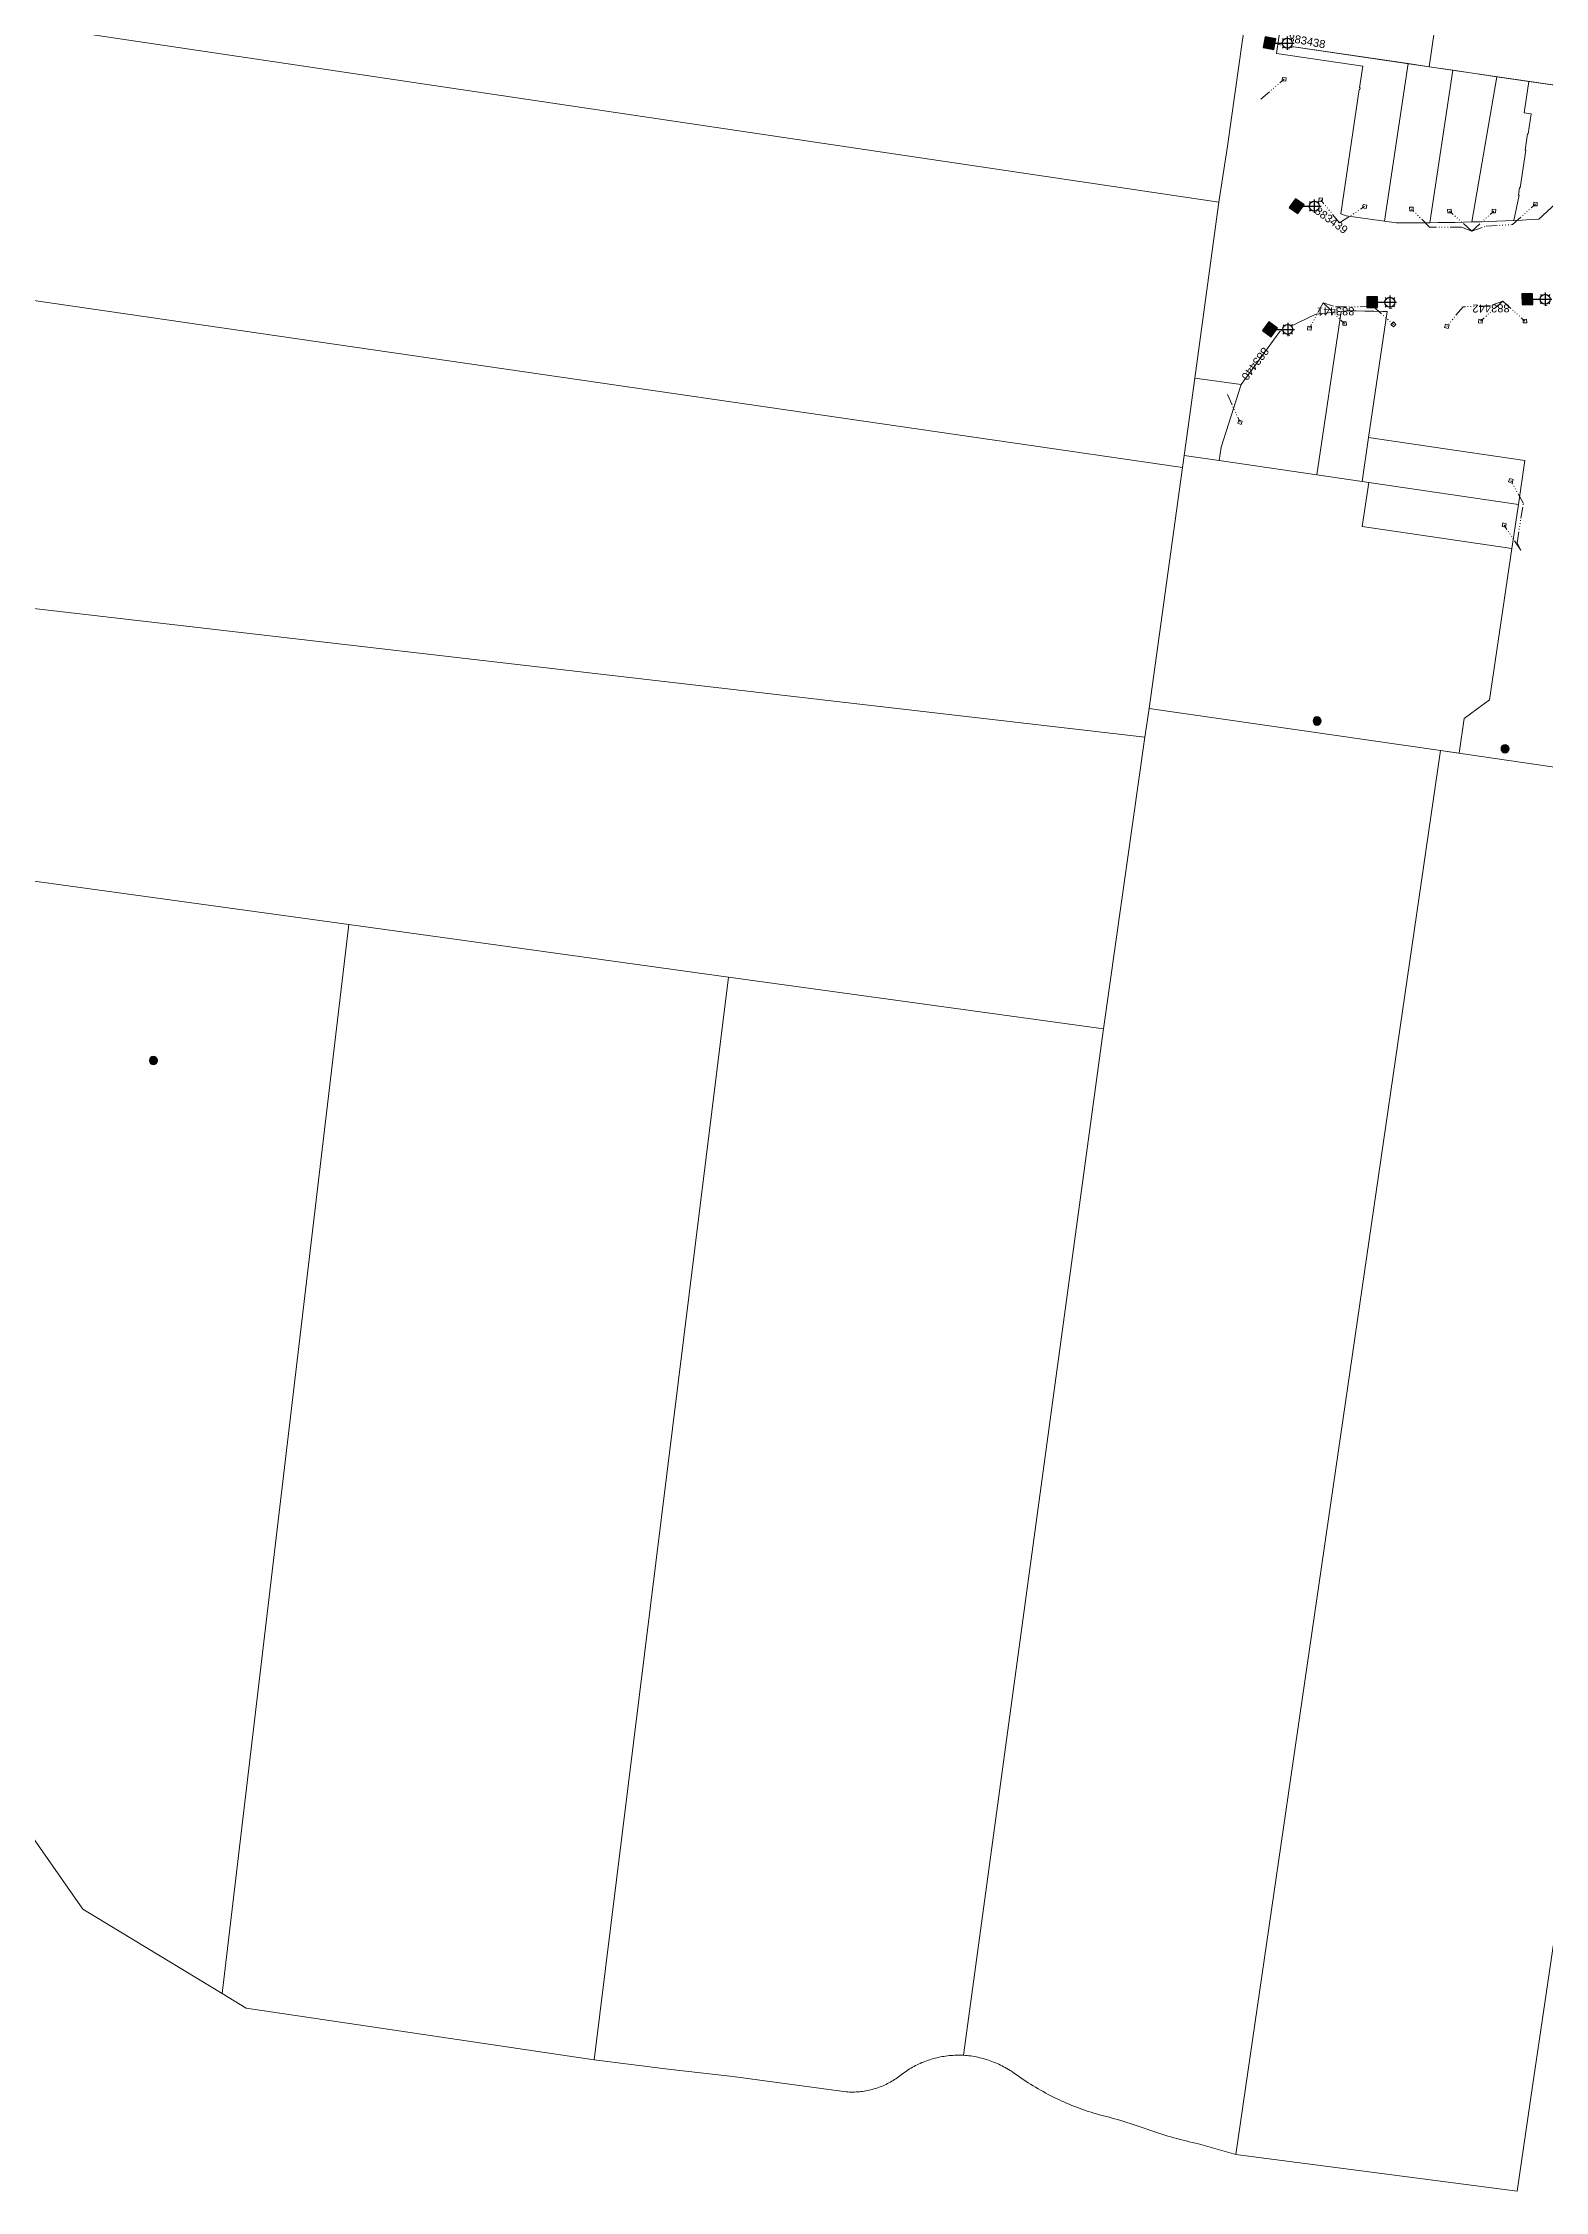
# Model space of a CAD drawing. Header units: metres. Extents: x 302924 to 306036, y 6267404 to 6269261.
# Drawn here: x 303518.9 to 303856.7, y 6267820.2 to 6268303.4 of the extents above; entities that cross this region are included whole.
import ezdxf
from ezdxf.enums import TextEntityAlignment as Align

# ---------------------------------------------------------------- set-up
doc = ezdxf.new("R2010")
doc.units = ezdxf.units.M
doc.set_wipeout_variables(frame=1)
doc.linetypes.add('DOT', pattern=[6.35, 0, -6.35])
doc.linetypes.add('PHANTOMX2', pattern=[5.6, 2.5, -0.5, 0.15, -0.5, 0.15, -0.5, 0.15, -0.5, 0.15, -0.5])
doc.layers.get('0').update_dxf_attribs({"color": 6})
doc.layers.add('Cadastre Land Parcels_SP_EXT', color=118, linetype='Continuous', lineweight=15)
doc.layers.add('Services_SP_EXT', color=42, linetype='PHANTOMX2', lineweight=20)
for name, color, linetype in [('Equip_SP_SL_EXT', 7, 'Continuous'), ('SupportsOH_SP_TR_HV_LV_SL_EXT', 7, 'Continuous'), ('SupportsUG_SP_LV_SL_EXT', 7, 'Continuous')]:
    doc.layers.add(name, color=color, linetype=linetype)
doc.styles.add('COLUMN_LABEL', font='arial.ttf', dxfattribs={"height": 2})
doc.styles.add('POLE_LABEL', font='arial.ttf', dxfattribs={"height": 2})
doc.styles.add('SL_LABEL', font='arial.ttf', dxfattribs={"height": 2})
doc.styles.get("Standard").update_dxf_attribs({"font": 'arial.ttf'})

# ---------------------------------------------------------------- blocks, each defined once
blk = doc.blocks.new('POLE_EXT')
blk.add_hatch(color=256).paths.add_polyline_path([(-0.9, 0, 1), (0.9, 0, 1)])
blk.add_lwpolyline([(-0.9, 0, 1), (0.9, 0, 1)], format="xyb", close=True)
at = {"flags": 8}
blk.add_attdef('pNumber', text='', height=1.8, dxfattribs=at).set_placement((2.5, 2.5), align=Align.MIDDLE_CENTER)
at = {"style": 'POLE_LABEL', "flags": 9}
for tag, p in [('STRUCTURE_PLANT_NUMBER', (1.35, 0.03)), ('STREET_CODE', (1.35, -0.2))]:
    blk.add_attdef(tag, text='', height=0.2, dxfattribs=at).set_placement(p, align=Align.MIDDLE_LEFT)
at = {"flags": 9}
for tag, p in [('OWNED_BY', (1.35, -0.4)), ('SPECIAL_USE', (1.35, -0.8)), ('STATE', (1.35, -1)), ('cLV', (1.35, -1.4)), ('hDepth', (1.35, -1.6)), ('hDia', (1.35, -1.8)), ('cHV', (1.35, -2)), ('cLinedev', (1.35, -3.4)), ('pExisting', (1.35, -3.8)), ('pFooting', (1.35, -4.4)), ('pNew', (1.35, -4.6)), ('PARENT', (1.35, -0.6)), ('USAGE', (1.35, -1.2)), ('LBRACKET', (1.35, -2.2)), ('LExisting', (1.35, -2.4)), ('LANTNUMBER', (1.35, -2.6)), ('LOther', (1.35, -2.8)), ('LRemove', (1.35, -3)), ('LEGEND', (1.35, -3.2)), ('LOCATION', (1.35, -3.6)), ('PFNUMBER', (1.35, -4)), ('NEWPFNUMBER', (1.35, -4.2)), ('pRelocate', (1.35, -5)), ('pRemove', (1.35, -5.2)), ('pReplace', (1.35, -5.4)), ('pStay', (1.35, -5.6)), ('pType', (1.35, -5.8)), ('cspan', (1.35, -6)), ('STREETNAME', (1.35, -6.2)), ('SUBURB', (1.35, -6.4)), ('OPERATED_BY', (1.36, -7.01)), ('NOTES', (1.35, -6.6)), ('MAINTAINED_BY', (1.36, -6.81))]:
    blk.add_attdef(tag, text='', height=0.2, dxfattribs=at).set_placement(p, align=Align.MIDDLE_LEFT)
at = {"flags": 1}
blk.add_attdef('Z', (1.35, -7.33), '', height=0.2, dxfattribs=at)
blk = doc.blocks.new('COLUMN_EXT')
blk.add_hatch(color=256).paths.add_polyline_path([(1.2, 1.2), (-1.2, 1.2), (-1.2, -1.2), (1.2, -1.2)])
blk.add_lwpolyline([(-1.2, 1.2), (-1.2, -1.2), (1.2, -1.2), (1.2, 1.2)], close=True)
at = {"style": 'COLUMN_LABEL', "width": 0.9, "flags": 8}
blk.add_attdef('ASSET_NUM', text='', height=1.8, rotation=360, dxfattribs=at).set_placement((4, 2), align=Align.MIDDLE_LEFT)
at = {"flags": 1}
blk.add_attdef('Z', (-2.35, -1.81), '', height=0.2, rotation=270, dxfattribs=at)
at = {"flags": 9}
for tag, p in [('NOTES', (-2, -1.81)), ('SUBURB', (-1.8, -1.81)), ('STREETNAME', (-1.6, -1.81)), ('LOCATION', (-1.4, -1.81)), ('LEGEND', (-1.2, -1.81)), ('USAGE', (-1, -1.81)), ('STATE', (-0.8, -1.81)), ('OWNED_BY', (-0.6, -1.81)), ('COLUMN_TYPE', (-0.4, -1.81))]:
    blk.add_attdef(tag, text='', height=0.2, rotation=270, dxfattribs=at).set_placement(p, align=Align.MIDDLE_LEFT)
for tag, style, p in [('STREET_CODE', 'COLUMN_LABEL', (-0.2, -1.81)), ('STRUCTURE_PLANT_NUMBER', 'POLE_LABEL', (0.03, -1.81))]:
    blk.add_attdef(tag, text='', height=0.2, rotation=270, dxfattribs=dict(at, style=style)).set_placement(p, align=Align.MIDDLE_LEFT)
blk = doc.blocks.new('SL_LANTERN_EXT')
at = {"style": 'SL_LABEL', "flags": 9}
blk.add_attdef('STREET_CODE', text='', height=0.001, rotation=270, dxfattribs=at).set_placement((0, 0), align=Align.MIDDLE_LEFT)
at = {"flags": 9}
for tag in ['CONSTRUCTED_VOLTAGE', 'CONTROL_TYPE', 'LANTERN_PURPOSE', 'LANTERN_TYPE', 'NO_PHASES', 'OPERATING_VOLTAGE', 'ORIENTATION', 'OWNED_BY', 'STATE', 'USAGE', 'CEXIST', 'CNEW', 'CNUMBER', 'CREMOVE', 'CREPLACE', 'LKINGHEIGHT', 'LBRACKET', 'LBRACKETVOCAB', 'LCATEGORY', 'LCHARGE1', 'LCHARGE1PERCENT', 'LCHARGE2', 'LCHARGE2PERCENT', 'LCHARGE3', 'LCHARGE3PERCENT', 'LEXIST', 'LLAMP', 'LLAMPVOCAB', 'LMAST', 'LMASTVOCAB', 'LNEW', 'LANTNUMBER', 'LOUTREACH', 'LOUTREACHVOCAB', 'LRATECODE', 'LREMOVE', 'LREPLACE', 'LTYPE', 'LTYPEVOCAB', 'LEGEND', 'SUBURB', 'STREETNAME', 'LOCATION', 'NOTES', 'MAINTAINED_BY']:
    blk.add_attdef(tag, text='', height=0.01, rotation=270, dxfattribs=at).set_placement((-0.01, 0), align=Align.MIDDLE_LEFT)
for tag, height, flags in [('OPERATED_BY', 0.01, 9), ('Z', 0.001, 1)]:
    blk.add_attdef(tag, (-0.01, 0), '', height=height, rotation=270, dxfattribs=dict(flags=flags))
at = {"linetype": 'DOT'}
blk.add_wipeout([(2.5, 0), (2.93, 1.06), (3.99, 1.5), (5.06, 1.06), (5.5, 0), (5.06, -1.06), (3.99, -1.5), (2.93, -1.06)], dxfattribs=at)
for p, q in [((-0.01, 0), (2.87, 0)), ((2.93, 1.06), (3.2, 0.8)), ((3.99, 1.5), (3.99, -1.5)), ((3.99, 1.5), (3.99, 1.12)), ((5.06, 1.06), (4.79, 0.8)), ((2.5, 0), (5.5, 0)), ((2.93, -1.06), (3.2, -0.8)), ((3.99, -1.13), (3.99, -1.5)), ((5.06, -1.06), (4.79, -0.8)), ((5.12, 0), (5.5, 0))]:
    blk.add_line(p, q)
at = {"linetype": 'DOT', "flags": 128}
blk.add_lwpolyline([(2.5, 0), (2.93, 1.06), (3.99, 1.5), (5.06, 1.06), (5.5, 0), (5.06, -1.06), (3.99, -1.5), (2.93, -1.06), (2.5, 0)], close=True, dxfattribs=at)
blk.add_circle((3.99, 0), 1.12)
at = {"flags": 8}
blk.add_attdef('LNUMBER', text='', height=1, dxfattribs=at).set_placement((7, -1), align=Align.MIDDLE_LEFT)
blk = doc.blocks.new('CCP_EXT')
blk.add_lwpolyline([(-0.57, 0), (0, 0.57), (0.57, 0), (0, -0.57), (-0.57, 0)])
at = {"flags": 9}
for tag in ['CCP_TYPE', 'CONSTRUCTED_VOLTAGE', 'NO_PHASES', 'OPERATING_VOLTAGE', 'ORIENTATION', 'OWNED_BY', 'USAGE', 'LEGEND', 'LIFE_SUPPORT', 'STATE', 'NOTES']:
    blk.add_attdef(tag, text='', height=0.01, dxfattribs=at).set_placement((0, 0), align=Align.MIDDLE_LEFT)
at = {"flags": 1}
blk.add_attdef('Z', (0, 0), '', height=0.01, dxfattribs=at)

msp = doc.modelspace()

# ---------------------------------------------------------------- linework, layer by layer
at = {"layer": 'Cadastre Land Parcels_SP_EXT', "linetype": 'Continuous'}
for points in [[(303785.2542, 6268280.1743), (303788.5982, 6268303.548), (303792.8186, 6268330.9119), (303496.2413, 6268374.532), (303454.9258, 6268331.4228), (303451.3313, 6268316.9569), (303783.3208, 6268267.5715), (303785.2542, 6268280.1743)], [(303783.321, 6268267.572), (303451.331, 6268316.957), (303436.251, 6268257.189), (303775.132, 6268207.876), (303776.723, 6268219.212), (303783.321, 6268267.572)], [(303832.4164, 6268310.4062), (303798.3916, 6268315.408), (303796.607, 6268303.0509), (303830.6084, 6268298.0527), (303832.4164, 6268310.4062)], [(303866.4438, 6268305.4044), (303832.4164, 6268310.4062), (303830.6084, 6268298.0527), (303864.6049, 6268293.0552), (303866.4438, 6268305.4044)], [(303825.8922, 6268298.7456), (303796.607, 6268303.0509), (303796.5423, 6268302.602), (303796.3263, 6268301.0531), (303815.7094, 6268298.2036), (303814.9856, 6268293.3324), (303815.1032, 6268293.3149), (303815.0433, 6268292.9109), (303814.9249, 6268292.9284), (303810.7626, 6268264.954), (303811.9453, 6268264.475), (303820.6194, 6268263.3153), (303825.8922, 6268298.7456)], [(303835.976, 6268297.2637), (303830.6084, 6268298.0527), (303825.8922, 6268298.7456), (303820.6194, 6268263.3153), (303823.2731, 6268262.961), (303825.1585, 6268262.9519), (303827.0437, 6268262.9498), (303828.9288, 6268262.9537), (303830.8137, 6268262.9655), (303835.976, 6268297.2637)], [(303838.3536, 6268263.0824), (303840.2386, 6268263.13), (303845.863, 6268295.8106), (303835.976, 6268297.2637), (303830.8137, 6268262.9655), (303832.6993, 6268262.9843), (303834.5839, 6268263.01), (303836.4692, 6268263.0427), (303838.3536, 6268263.0824)], [(303853.5887, 6268287.4359), (303852.0121, 6268287.6681), (303853.0663, 6268294.7509), (303845.863, 6268295.8106), (303840.2386, 6268263.13), (303842.1227, 6268263.1846), (303844.0074, 6268263.247), (303845.8903, 6268263.3155), (303847.7739, 6268263.392), (303849.6574, 6268263.4754), (303850.8712, 6268269.1701), (303850.7279, 6268269.191), (303850.9748, 6268270.85), (303851.1182, 6268270.829), (303852.3784, 6268279.2956), (303852.235, 6268279.3166), (303852.7769, 6268282.9617), (303852.9204, 6268282.9408), (303853.5887, 6268287.4359)], [(303864.6049, 6268293.0552), (303853.0663, 6268294.7509), (303852.0121, 6268287.6681), (303853.5887, 6268287.4359), (303852.9204, 6268282.9408), (303852.7769, 6268282.9617), (303852.235, 6268279.3166), (303852.3784, 6268279.2956), (303851.1182, 6268270.829), (303850.9748, 6268270.85), (303850.7279, 6268269.191), (303850.8712, 6268269.1701), (303849.6574, 6268263.4754), (303851.539, 6268263.5656), (303853.4222, 6268263.6619), (303855.3044, 6268263.7661), (303861.0259, 6268269.0154), (303864.6049, 6268293.0552)], [(303775.132, 6268207.876), (303436.251, 6268257.189), (303431.917, 6268237.614), (303428.526, 6268212.065), (303430.106, 6268191.432), (303431.3, 6268186.07), (303766.66, 6268147.261), (303767.689, 6268153.695), (303775.132, 6268207.876)], [(303810.8459, 6268243.028), (303805.185, 6268242.4007), (303797.0517, 6268238.5123), (303788.3527, 6268226.5445), (303783.8574, 6268212.4531), (303783.4419, 6268209.45), (303805.3966, 6268206.2335), (303810.8459, 6268243.028)], [(303816.9983, 6268214.6258), (303821.1956, 6268243.0017), (303820.1996, 6268243.012), (303818.1942, 6268243.0415), (303816.1878, 6268243.0779), (303814.1811, 6268243.1223), (303812.1752, 6268243.1756), (303810.8459, 6268243.028), (303805.3966, 6268206.2335), (303815.537, 6268204.7479), (303816.9983, 6268214.6258)], [(303783.8574, 6268212.4531), (303788.3527, 6268226.5445), (303777.9206, 6268227.9904), (303776.7225, 6268219.2118), (303775.5159, 6268210.6111), (303783.4419, 6268209.45), (303783.8574, 6268212.4531)], [(303852.1872, 6268209.4698), (303834.2618, 6268212.0968), (303816.9983, 6268214.6258), (303815.537, 6268204.7479), (303817.0518, 6268204.5263), (303850.7258, 6268199.591), (303852.1872, 6268209.4698)], [(303838.5337, 6268151.4129), (303844.2191, 6268155.6271), (303849.2643, 6268189.714), (303815.592, 6268194.6475), (303817.0518, 6268204.5263), (303815.537, 6268204.7479), (303805.3966, 6268206.2335), (303783.4419, 6268209.45), (303775.5159, 6268210.6111), (303775.1324, 6268207.8762), (303767.6895, 6268153.695), (303833.2235, 6268144.2278), (303837.377, 6268143.6208), (303838.5337, 6268151.4129)], [(303850.7258, 6268199.591), (303817.0518, 6268204.5263), (303815.592, 6268194.6475), (303849.2643, 6268189.714), (303850.7258, 6268199.591)], [(303766.66, 6268147.261), (303431.3, 6268186.07), (303444.991, 6268124.754), (303587.671, 6268105.095), (303673.052, 6268093.282), (303757.356, 6268081.612), (303766.66, 6268147.261)], [(303833.2235, 6268144.2278), (303767.6895, 6268153.695), (303766.6603, 6268147.261), (303757.3558, 6268081.6123), (303725.9278, 6267850.7604), (303726.3297, 6267850.7398), (303726.7352, 6267850.7004), (303727.1401, 6267850.654), (303727.5451, 6267850.6007), (303727.9487, 6267850.5383), (303728.3515, 6267850.471), (303728.7538, 6267850.3937), (303729.1553, 6267850.3105), (303729.5536, 6267850.2191), (303729.9529, 6267850.1209), (303730.349, 6267850.0167), (303730.7437, 6267849.9034), (303731.1367, 6267849.7832), (303731.5284, 6267849.656), (303731.9168, 6267849.5218), (303732.3037, 6267849.3805), (303732.6882, 6267849.2323), (303733.0687, 6267849.077), (303733.4486, 6267848.9147), (303733.8244, 6267848.7454), (303734.1979, 6267848.5691), (303734.5682, 6267848.3867), (303734.9353, 6267848.1973), (303735.2984, 6267848.0009), (303735.66, 6267847.7995), (303736.0159, 6267847.5899), (303736.3685, 6267847.3744), (303736.7188, 6267847.1529), (303737.0634, 6267846.9252), (303737.4049, 6267846.6906), (303737.7415, 6267846.4498), (303738.2746, 6267846.068), (303738.8109, 6267845.6921), (303739.3522, 6267845.3213), (303739.8966, 6267844.9575), (303740.445, 6267844.5988), (303740.9975, 6267844.2472), (303741.5548, 6267843.9015), (303742.1153, 6267843.561), (303742.6782, 6267843.2284), (303743.246, 6267842.9009), (303743.8169, 6267842.5804), (303744.3918, 6267842.267), (303744.9692, 6267841.9586), (303745.5505, 6267841.6583), (303746.1342, 6267841.364), (303746.722, 6267841.0757), (303747.3112, 6267840.7943), (303747.9053, 6267840.5201), (303748.5009, 6267840.2528), (303749.1006, 6267839.9907), (303749.7017, 6267839.7375), (303750.3061, 6267839.4893), (303750.9119, 6267839.2491), (303751.5219, 6267839.015), (303752.134, 6267838.7889), (303752.7478, 6267838.5688), (303753.3631, 6267838.3556), (303753.9815, 6267838.1505), (303754.6015, 6267837.9514), (303755.2238, 6267837.7593), (303755.8485, 6267837.5752), (303756.473, 6267837.397), (303757.1007, 6267837.228), (303757.73, 6267837.0639), (303758.4402, 6267836.8815), (303759.1489, 6267836.6912), (303759.8569, 6267836.4959), (303760.5625, 6267836.2935), (303761.2667, 6267836.0832), (303761.9693, 6267835.8689), (303762.6703, 6267835.6485), (303763.3698, 6267835.4203), (303764.067, 6267835.1859), (303769.8229, 6267833.2374), (303770.5008, 6267833.0156), (303771.1808, 6267832.8007), (303771.8617, 6267832.592), (303772.5457, 6267832.3902), (303773.2305, 6267832.1954), (303773.9175, 6267832.0066), (303774.6053, 6267831.8248), (303775.2954, 6267831.65), (303775.9863, 6267831.4822), (303776.6786, 6267831.3204), (303777.3725, 6267831.1665), (303778.0679, 6267831.0186), (303778.7631, 6267830.8777), (303787.1443, 6267828.459), (303833.2235, 6268144.2278)], [(303896.676, 6268134.952), (303833.224, 6268144.228), (303787.144, 6267828.459), (303850.403, 6267820.225), (303853.869, 6267843.79), (303856.633, 6267862.589), (303859.398, 6267881.389), (303862.162, 6267900.189), (303864.927, 6267918.989), (303867.692, 6267937.788), (303870.456, 6267956.585), (303873.22, 6267975.386), (303875.985, 6267994.185), (303878.747, 6268012.986), (303881.512, 6268031.785), (303896.676, 6268134.952)], [(303587.671, 6268105.095), (303444.991, 6268124.754), (303477.752, 6267978.071), (303493.456, 6267932.751), (303527.854, 6267883.599), (303559.142, 6267864.645), (303587.671, 6268105.095)], [(303673.052, 6268093.282), (303587.671, 6268105.095), (303559.142, 6267864.645), (303564.561, 6267861.354), (303642.809, 6267849.76), (303673.052, 6268093.282)], [(303757.3558, 6268081.6123), (303673.0519, 6268093.2823), (303642.8093, 6267849.76), (303659.4805, 6267847.6717), (303674.0138, 6267845.9561), (303699.5517, 6267842.5331), (303699.9195, 6267842.5108), (303700.2873, 6267842.4955), (303700.6556, 6267842.4892), (303701.023, 6267842.4897), (303701.391, 6267842.4973), (303701.7581, 6267842.5127), (303702.1249, 6267842.5352), (303702.4917, 6267842.5666), (303702.8575, 6267842.605), (303703.2231, 6267842.6503), (303703.5869, 6267842.7035), (303703.9488, 6267842.7636), (303704.3099, 6267842.8327), (303704.6698, 6267842.9077), (303705.028, 6267842.9906), (303705.3835, 6267843.0814), (303705.7373, 6267843.1792), (303706.09, 6267843.284), (303706.4393, 6267843.3965), (303706.7868, 6267843.5151), (303707.1316, 6267843.6415), (303707.4738, 6267843.7758), (303707.8126, 6267843.916), (303708.1486, 6267844.0632), (303708.4821, 6267844.2182), (303708.8113, 6267844.3791), (303709.1378, 6267844.547), (303709.4608, 6267844.7226), (303709.7796, 6267844.9032), (303710.0949, 6267845.0917), (303710.4067, 6267845.286), (303710.7134, 6267845.4873), (303711.0168, 6267845.6934), (303711.3158, 6267845.9074), (303711.6105, 6267846.1273), (303711.8992, 6267846.353), (303712.2036, 6267846.589), (303712.5122, 6267846.8191), (303712.8251, 6267847.0443), (303713.1431, 6267847.2627), (303713.4638, 6267847.4741), (303713.7894, 6267847.6817), (303714.1187, 6267847.8814), (303714.4513, 6267848.0743), (303714.7882, 6267848.2621), (303715.1278, 6267848.4422), (303715.4717, 6267848.6173), (303715.819, 6267848.7845), (303716.1681, 6267848.9459), (303716.5215, 6267849.1003), (303716.8775, 6267849.2478), (303717.2362, 6267849.3895), (303717.5975, 6267849.5233), (303717.9606, 6267849.65), (303718.3271, 6267849.7709), (303718.7145, 6267849.8903), (303719.1036, 6267850.0026), (303719.4955, 6267850.1062), (303719.8892, 6267850.2038), (303720.2837, 6267850.2934), (303720.6811, 6267850.3752), (303721.0793, 6267850.451), (303721.4793, 6267850.5179), (303721.8804, 6267850.5779), (303722.2817, 6267850.6298), (303722.6855, 6267850.6749), (303723.0895, 6267850.712), (303723.4937, 6267850.7423), (303723.8988, 6267850.7635), (303724.3049, 6267850.7787), (303724.7096, 6267850.7851), (303725.1161, 6267850.7845), (303725.5219, 6267850.7759), (303725.9278, 6267850.7604), (303757.3558, 6268081.6123)]]:
    msp.add_lwpolyline(points, close=True, dxfattribs=at)
at = {"layer": 'Services_SP_EXT'}
for points in [[(303792.8026, 6268290.7822), (303798.0071, 6268295.2138)], [(303810.5059, 6268262.9111), (303816.125, 6268266.6098)], [(303840.2134, 6268261.0746), (303837.8973, 6268261.976), (303837.8973, 6268261.976), (303830.7255, 6268261.957), (303826.6484, 6268266.0424)], [(303840.2134, 6268261.0746), (303835.216, 6268265.5869)], [(303840.2134, 6268261.0746), (303843.4445, 6268262.1855), (303843.4445, 6268262.1855), (303849.4134, 6268262.5424), (303854.5369, 6268267.1566)], [(303840.2134, 6268261.0746), (303845.2154, 6268265.5755)], [(303806.7862, 6268244.9714), (303803.7332, 6268239.2642)], [(303806.7862, 6268244.9714), (303811.6119, 6268240.2898)], [(303847.2203, 6268245.306), (303844.3823, 6268244.3077), (303844.3823, 6268244.3077), (303838.2621, 6268244.0558), (303834.6114, 6268239.645)], [(303847.1789, 6268245.3213), (303842.1879, 6268240.8148)], [(303785.2673, 6268224.2928), (303788.1, 6268218.1164)], [(303851.2288, 6268189.3055), (303850.405, 6268190.9853), (303850.405, 6268190.9853), (303851.8248, 6268199.8123), (303849.0306, 6268204.9239)], [(303851.2288, 6268189.3055), (303847.5113, 6268194.9454)]]:
    msp.add_lwpolyline(points, dxfattribs=at)

# ---------------------------------------------------------------- block references
for p, rotation in [((303798.0071, 6268295.2138), 220.0854935228552), ((303816.125, 6268266.6098), 213.3284563625668), ((303826.6484, 6268266.0423), 318.2305901329372), ((303835.2159, 6268265.5868), 317.9410227653237), ((303845.2154, 6268265.5754), 221.9410231609538), ((303854.5369, 6268267.1567), 221.5526452421248), ((303811.6119, 6268240.2897), 135.8482587824603), ((303834.6115, 6268239.6449), 29.61168669911212), ((303842.1879, 6268240.8148), 42.1448008059819), ((303852.1877, 6268240.8395), 138.144800585091), ((303803.7332, 6268239.2642), 39.8482583199396), ((303788.1, 6268218.1165), 114.6510123473715), ((303849.0306, 6268204.9239), 296.2834048820249), ((303847.5112, 6268194.9453), 303.6684092545337)]:
    msp.add_blockref('CCP_EXT', p, dxfattribs=dict(at, rotation=rotation))
msp.add_blockref('CCP_EXT', (303822.5856, 6268240.0857), dxfattribs=at)
at = {"layer": 'SupportsOH_SP_TR_HV_LV_SL_EXT'}
for p in [(303805.4265, 6268150.8804), (303847.7012, 6268144.6436), (303543.7005, 6268074.5064)]:
    msp.add_blockref('POLE_EXT', p, dxfattribs=at)
at = {"layer": 'SupportsUG_SP_LV_SL_EXT'}
ref = msp.add_blockref('COLUMN_EXT', (303794.741, 6268303.3474), dxfattribs=dict(at, rotation=349.466678597404))
ref.add_attrib('ASSET_NUM', '883438', dxfattribs={"layer": '0', "height": 1.8, "rotation": 349.466679, "style": 'COLUMN_LABEL'}).set_placement((303799.0392, 6268304.5825), align=Align.MIDDLE_LEFT)
ref = msp.add_blockref('COLUMN_EXT', (303800.8168, 6268266.6881), dxfattribs=dict(at, rotation=324.176038591489))
ref.add_attrib('ASSET_NUM', '883439', dxfattribs={"layer": '0', "height": 1.8, "rotation": 324.176039, "style": 'COLUMN_LABEL'}).set_placement((303805.2306, 6268265.9686), align=Align.MIDDLE_LEFT)
ref = msp.add_blockref('COLUMN_EXT', (303817.8175, 6268245.066), dxfattribs=dict(at, rotation=180.3861396637317))
ref.add_attrib('ASSET_NUM', '883441', dxfattribs={"layer": '0', "height": 1.8, "rotation": 180.38614, "style": 'COLUMN_LABEL'}).set_placement((303813.8311, 6268243.0391), align=Align.MIDDLE_LEFT)
ref = msp.add_blockref('COLUMN_EXT', (303852.7289, 6268245.7429), dxfattribs=dict(at, rotation=180.4357163742385))
ref.add_attrib('ASSET_NUM', '883442', dxfattribs={"layer": '0', "height": 1.8, "rotation": 180.435716, "style": 'COLUMN_LABEL'}).set_placement((303848.7442, 6268243.7125), align=Align.MIDDLE_LEFT)
ref = msp.add_blockref('COLUMN_EXT', (303794.8395, 6268238.9687), dxfattribs=dict(at, rotation=233.1372240270036))
ref.add_attrib('ASSET_NUM', '883440', dxfattribs={"layer": '0', "height": 1.8, "rotation": 233.137224, "style": 'COLUMN_LABEL'}).set_placement((303794.04, 6268234.5686), align=Align.MIDDLE_LEFT)

# ---------------------------------------------------------------- next in the draw order: block references
at = {"layer": 'Equip_SP_SL_EXT'}
for p in [(303794.7409, 6268303.3474), (303800.8167, 6268266.6881), (303817.8175, 6268245.0659), (303852.7289, 6268245.7428), (303794.8395, 6268238.9688)]:
    msp.add_blockref('SL_LANTERN_EXT', p, dxfattribs=at)

# ---------------------------------------------------------------- next in the draw order: linework, layer by layer
at = {"layer": 'Services_SP_EXT'}
for points in [[(303810.5059, 6268262.9111), (303806.2428, 6268268.112)], [(303806.7862, 6268244.9714), (303809.5469, 6268244.0213), (303809.5469, 6268244.0213), (303818.0712, 6268244.0909), (303822.5856, 6268240.0857)], [(303847.1789, 6268245.3213), (303852.1877, 6268240.8395)]]:
    msp.add_lwpolyline(points, dxfattribs=at)

# ---------------------------------------------------------------- next in the draw order: block references
at = {"layer": 'Services_SP_EXT', "rotation": 309.3284560032213}
msp.add_blockref('CCP_EXT', (303806.2427, 6268268.112), dxfattribs=at)

doc.saveas('drawing.dxf')
